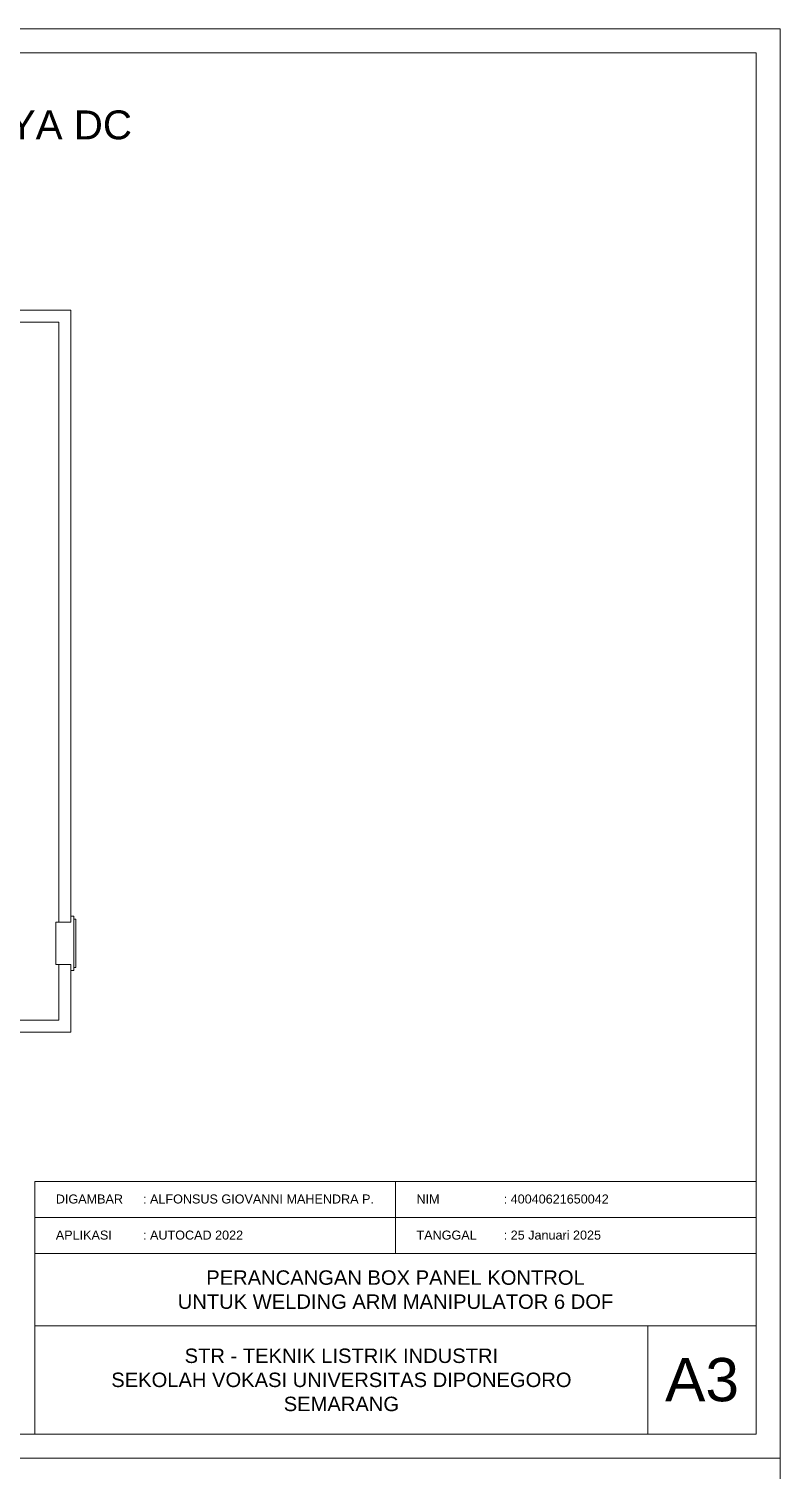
# Model space of a CAD drawing. Header units: millimetres. Extents: x 1937 to 4749, y 83 to 1608.
# Drawn here: x 3043.6 to 3199.8, y 377.4 to 676.9 of the extents above; entities that cross this region are included whole.
import ezdxf

# ---------------------------------------------------------------- set-up
doc = ezdxf.new("R2010")
doc.units = ezdxf.units.MM
doc.layers.get('0').update_dxf_attribs({"lineweight": 0})
doc.layers.add('Box Panel', color=7, linetype='Continuous', lineweight=0)
doc.layers.add('Text', color=7, linetype='Continuous')
doc.styles.get("Standard").update_dxf_attribs({"font": 'arial.ttf'})

msp = doc.modelspace()

# ---------------------------------------------------------------- linework, layer by layer
for p, q in [((3049.829, 491.297), (3052.329, 491.297)), ((3049.829, 482.547), (3052.329, 482.547))]:
    msp.add_line(p, q)
at = {"linetype": 'ByBlock'}
for p, q in [((3044.829, 437.445), (3194.829, 437.445)), ((3044.829, 384.945), (3044.829, 437.445)), ((3119.829, 422.445), (3119.829, 437.445)), ((3044.829, 429.945), (3194.829, 429.945)), ((3044.829, 422.445), (3194.829, 422.445)), ((3044.829, 407.445), (3194.829, 407.445)), ((3172.329, 407.445), (3172.329, 384.945)), ((3194.829, 384.945), (3044.829, 384.945))]:
    msp.add_line(p, q, dxfattribs=at)
for points in [[(2779.829, 676.945), (3199.829, 676.945), (3199.829, 379.945), (2779.829, 379.945)], [(2784.829, 671.945), (3194.829, 671.945), (3194.829, 384.945), (2784.829, 384.945)], [(3052.329, 491.297), (3052.329, 492.547), (3052.954, 492.547), (3052.954, 481.297), (3052.329, 481.297), (3052.329, 482.547), (3049.204, 482.547), (3049.204, 491.297)], [(3052.954, 491.922), (3053.329, 491.922), (3053.329, 481.922), (3052.954, 481.922)], [(2779.829, 379.945), (3199.829, 379.945), (3199.829, 82.945), (2779.829, 82.945)]]:
    msp.add_lwpolyline(points, close=True)
at = {"layer": 'Box Panel'}
for points in [[(2927.329, 507.984), (2927.329, 618.484), (3052.329, 618.484), (3052.329, 491.297)], [(2929.829, 507.984), (2929.829, 615.984), (3049.829, 615.984), (3049.829, 491.297)], [(3052.329, 482.547), (3052.329, 468.484), (2927.329, 468.484), (2927.329, 468.484), (2927.329, 478.484)], [(3049.829, 482.547), (3049.829, 470.984), (2929.829, 470.984), (2929.829, 470.984), (2929.829, 478.484)]]:
    msp.add_lwpolyline(points, dxfattribs=at)

# ---------------------------------------------------------------- texts
at = {"linetype": 'ByBlock'}
for s, width, heights, insert, char_height, attachment_point in [('      DIGAMBAR^I: ALFONSUS GIOVANNI MAHENDRA P.', 75, [7.5], (3044.829, 433.781), 1.875, 4), ('      NIM^I^I: 40040621650042', 75, [7.5], (3119.829, 433.781), 1.875, 4), ('      APLIKASI^I: AUTOCAD 2022', 75, [7.5], (3044.829, 426.281), 1.875, 4), ('      TANGGAL^I: 25 Januari 2025', 75, [7.5], (3119.829, 426.281), 1.875, 4), ('PERANCANGAN BOX PANEL KONTROL\\PUNTUK WELDING ARM MANIPULATOR 6 DOF', 150, [0], (3119.829, 414.945), 3, 5), ('STR - TEKNIK LISTRIK INDUSTRI\\PSEKOLAH VOKASI UNIVERSITAS DIPONEGORO\\PSEMARANG', 127.5, [0], (3108.579, 396.195), 3, 5), ('A3', 22.5, [0], (3183.579, 396.195), 9, 5)]:
    msp.add_mtext_dynamic_manual_height_columns(s, width=width, gutter_width=9.375, heights=heights, dxfattribs=dict(at, insert=insert, char_height=char_height, attachment_point=attachment_point))
at = {"layer": 'Text', "insert": (2989.829, 651.945), "char_height": 6, "attachment_point": 5}
msp.add_mtext_dynamic_manual_height_columns('PENGAWATAN KOMPONEN DAYA DC PANEL KONTROL', width=150.32938, gutter_width=1.875, heights=[31.386], dxfattribs=at)

doc.saveas('drawing.dxf')
